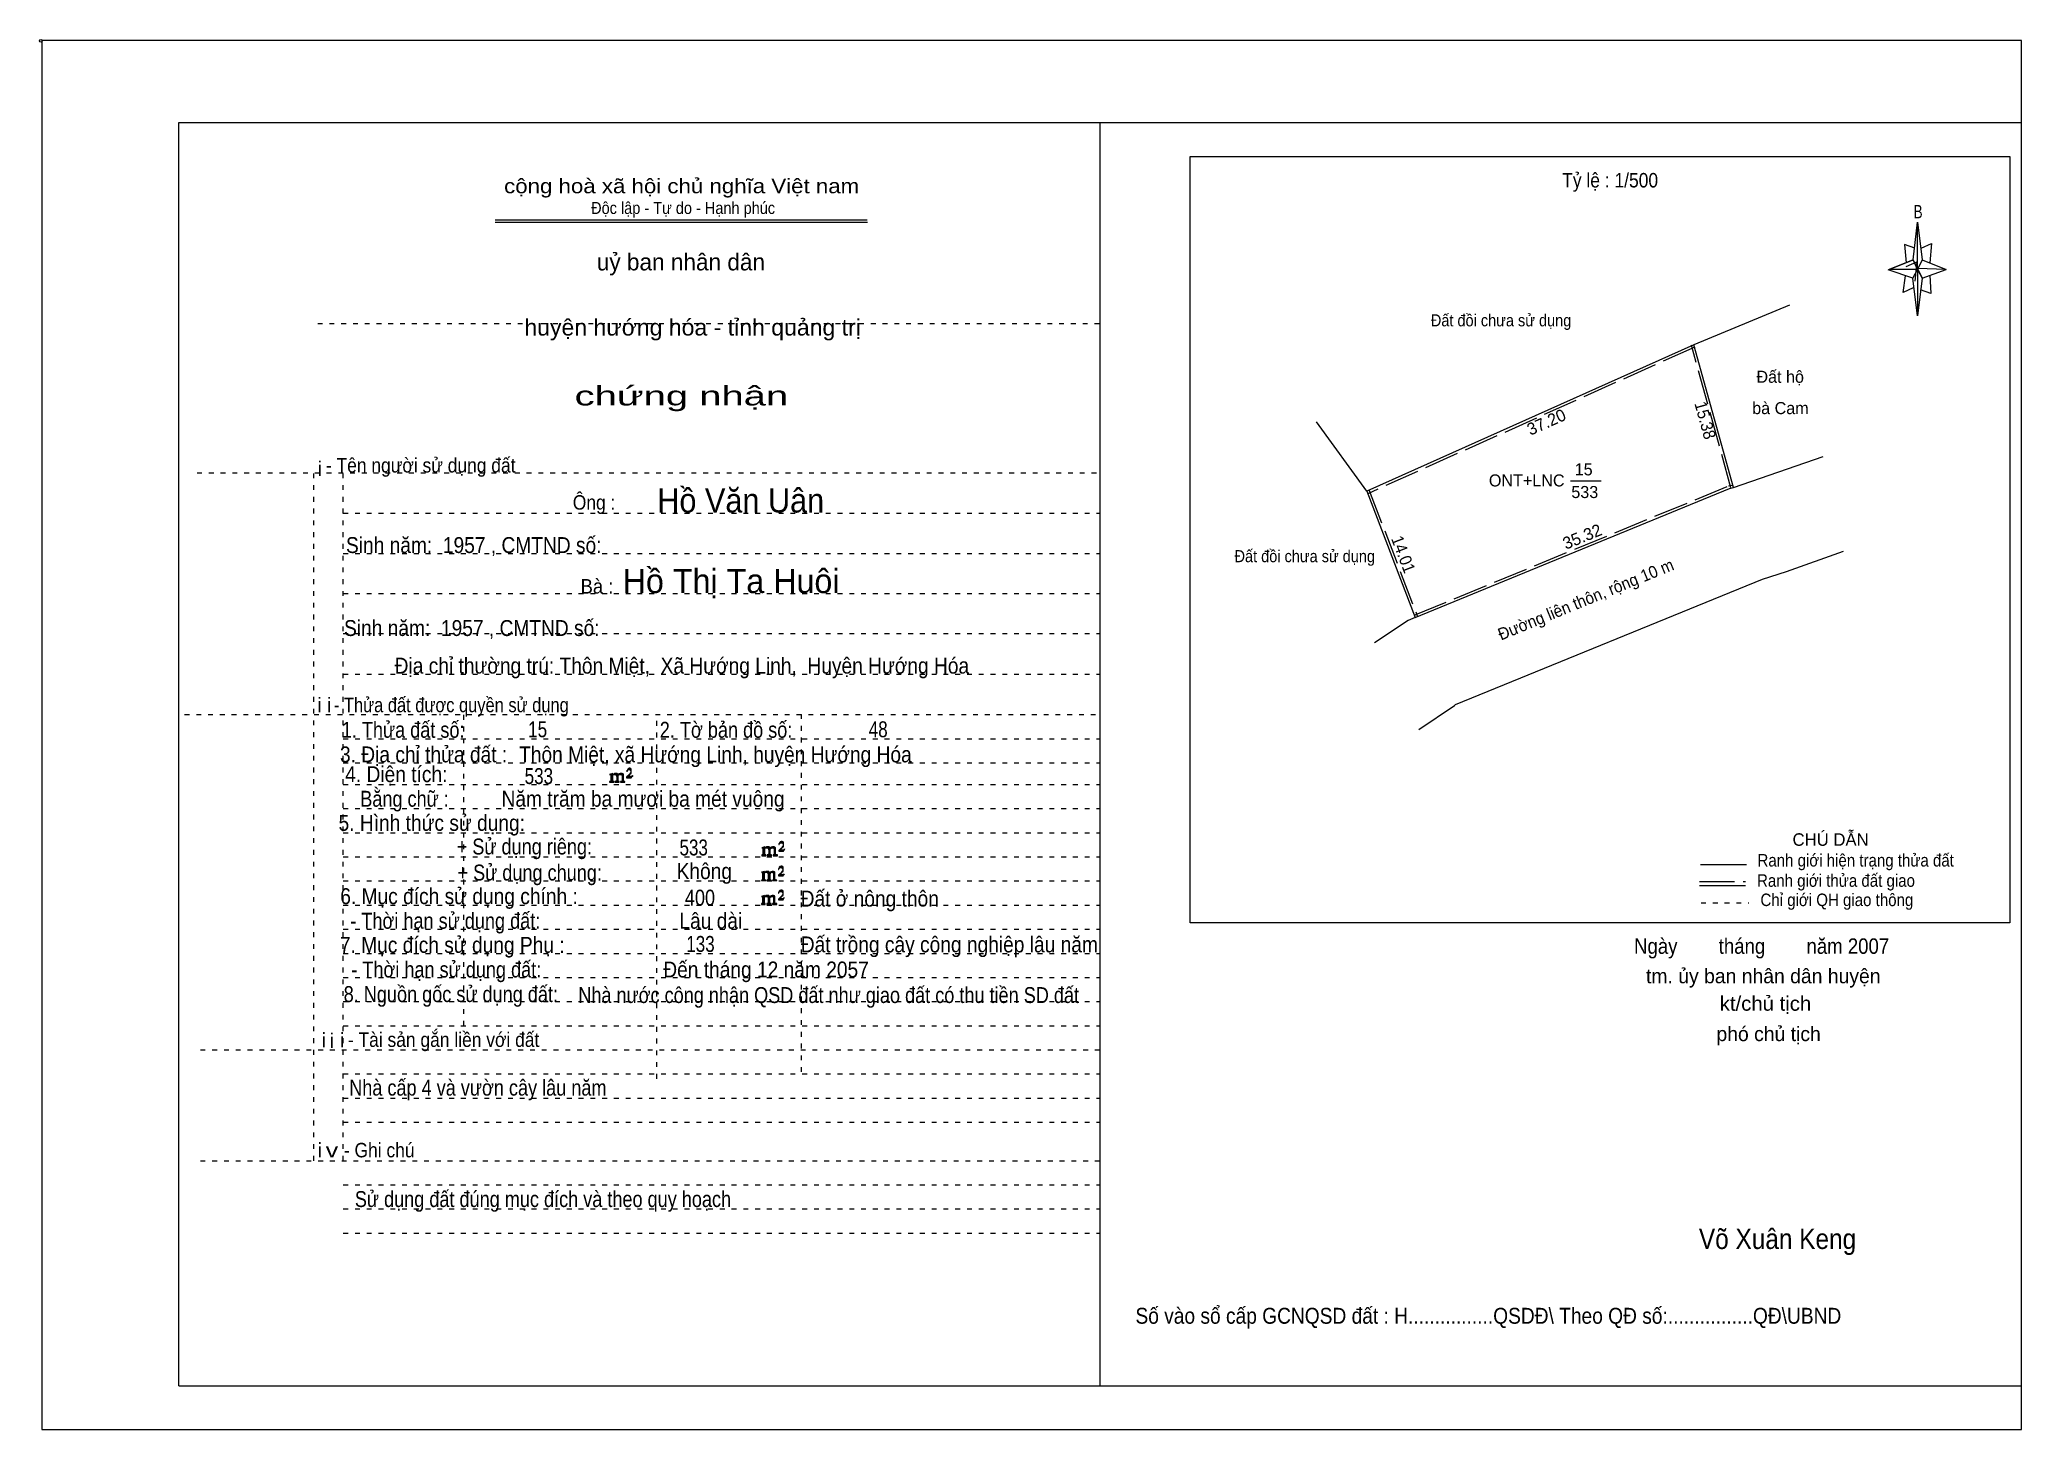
# Model space of a CAD drawing. Header units: centimetres. Extents: x -1.6 to 39.5, y -3.3 to 25.5.
import ezdxf
from ezdxf.enums import TextEntityAlignment as Align

# ---------------------------------------------------------------- set-up
doc = ezdxf.new("R2010")
doc.units = ezdxf.units.CM
doc.header["$LTSCALE"] = 0.12
doc.linetypes.add('DOTTED', pattern=[1.5, 0.3, -1.2])
doc.linetypes.add('LONG_DASHED', pattern=[7.5, 6, -1.5])
for name, color, linetype, lineweight in [('1', 7, 'DOTTED', 13), ('10', 7, 'Continuous', 13), ('13', 7, 'Continuous', 13), ('4', 7, 'Continuous', 13), ('5', 7, 'Continuous', 13), ('50', 7, 'Continuous', 13)]:
    doc.layers.add(name, color=color, linetype=linetype, lineweight=lineweight)
doc.layers.add('30', color=7, linetype='Continuous')

msp = doc.modelspace()

# ---------------------------------------------------------------- hatches: boundary and pattern name
at = {"layer": '50'}
for points in [[(10.27, 10.13), (10.27, 10.12), (10.27, 10.11), (10.25, 10.11), (10.24, 10.11), (10.24, 10.1), (10.33, 10.1), (10.33, 10.11), (10.32, 10.11), (10.31, 10.11), (10.31, 10.12), (10.31, 10.13), (10.31, 10.24), (10.31, 10.25), (10.32, 10.26), (10.34, 10.26), (10.35, 10.26), (10.36, 10.26), (10.37, 10.25), (10.39, 10.22), (10.39, 10.13), (10.37, 10.12), (10.37, 10.11), (10.36, 10.11), (10.35, 10.11), (10.35, 10.1), (10.44, 10.1), (10.44, 10.11), (10.43, 10.11), (10.42, 10.11), (10.42, 10.12), (10.42, 10.13), (10.42, 10.24), (10.44, 10.26), (10.45, 10.26), (10.46, 10.26), (10.49, 10.26), (10.49, 10.25), (10.5, 10.24), (10.5, 10.22), (10.5, 10.13), (10.5, 10.12), (10.49, 10.11), (10.49, 10.11), (10.47, 10.11), (10.47, 10.1), (10.56, 10.1), (10.56, 10.11), (10.55, 10.11), (10.54, 10.11), (10.53, 10.12), (10.53, 10.13), (10.53, 10.2), (10.53, 10.25), (10.53, 10.26), (10.52, 10.27), (10.5, 10.28), (10.47, 10.28), (10.46, 10.28), (10.44, 10.27), (10.41, 10.25), (10.41, 10.26), (10.4, 10.28), (10.39, 10.28), (10.37, 10.28), (10.35, 10.28), (10.34, 10.28), (10.32, 10.26), (10.31, 10.26), (10.31, 10.25), (10.31, 10.25), (10.31, 10.26), (10.31, 10.28), (10.24, 10.26), (10.24, 10.26), (10.25, 10.26), (10.27, 10.25), (10.27, 10.24), (10.27, 10.23)], [(10.69, 10.19), (10.72, 10.24), (10.72, 10.24), (10.71, 10.22), (10.69, 10.22), (10.68, 10.22), (10.63, 10.22), (10.66, 10.26), (10.67, 10.27), (10.69, 10.28), (10.69, 10.3), (10.69, 10.32), (10.69, 10.34), (10.69, 10.35), (10.69, 10.37), (10.68, 10.38), (10.67, 10.38), (10.66, 10.39), (10.65, 10.39), (10.63, 10.38), (10.63, 10.38), (10.62, 10.37), (10.61, 10.35), (10.59, 10.33), (10.61, 10.33), (10.61, 10.35), (10.62, 10.35), (10.63, 10.36), (10.65, 10.36), (10.66, 10.36), (10.67, 10.35), (10.68, 10.35), (10.68, 10.32), (10.68, 10.3), (10.66, 10.28), (10.66, 10.26), (10.65, 10.25), (10.59, 10.2), (10.59, 10.19)], [(13.42, 8.61), (13.42, 8.6), (13.42, 8.59), (13.41, 8.59), (13.4, 8.59), (13.4, 8.57), (13.48, 8.57), (13.48, 8.59), (13.47, 8.59), (13.46, 8.59), (13.46, 8.6), (13.46, 8.61), (13.46, 8.72), (13.46, 8.73), (13.47, 8.74), (13.5, 8.74), (13.51, 8.74), (13.52, 8.74), (13.53, 8.73), (13.54, 8.69), (13.54, 8.61), (13.53, 8.6), (13.53, 8.59), (13.52, 8.59), (13.51, 8.59), (13.51, 8.57), (13.6, 8.57), (13.6, 8.59), (13.58, 8.59), (13.57, 8.59), (13.57, 8.6), (13.57, 8.61), (13.57, 8.72), (13.6, 8.74), (13.61, 8.74), (13.62, 8.74), (13.64, 8.74), (13.64, 8.73), (13.65, 8.72), (13.65, 8.69), (13.65, 8.61), (13.65, 8.6), (13.64, 8.59), (13.64, 8.59), (13.63, 8.59), (13.63, 8.57), (13.72, 8.57), (13.72, 8.59), (13.7, 8.59), (13.69, 8.59), (13.68, 8.6), (13.68, 8.61), (13.68, 8.68), (13.68, 8.73), (13.68, 8.74), (13.67, 8.75), (13.65, 8.76), (13.63, 8.76), (13.62, 8.76), (13.6, 8.75), (13.56, 8.73), (13.56, 8.74), (13.55, 8.76), (13.54, 8.76), (13.53, 8.76), (13.51, 8.76), (13.5, 8.76), (13.47, 8.74), (13.46, 8.74), (13.46, 8.73), (13.46, 8.73), (13.46, 8.74), (13.46, 8.76), (13.4, 8.74), (13.4, 8.74), (13.41, 8.74), (13.42, 8.73), (13.42, 8.72), (13.42, 8.71)], [(13.85, 8.67), (13.87, 8.72), (13.87, 8.72), (13.86, 8.69), (13.85, 8.69), (13.84, 8.69), (13.78, 8.69), (13.82, 8.74), (13.83, 8.75), (13.85, 8.76), (13.85, 8.78), (13.85, 8.79), (13.85, 8.82), (13.85, 8.83), (13.85, 8.85), (13.84, 8.86), (13.83, 8.86), (13.82, 8.87), (13.8, 8.87), (13.78, 8.86), (13.78, 8.86), (13.77, 8.85), (13.76, 8.83), (13.75, 8.81), (13.76, 8.81), (13.76, 8.83), (13.77, 8.83), (13.78, 8.84), (13.8, 8.84), (13.82, 8.84), (13.83, 8.83), (13.84, 8.83), (13.84, 8.79), (13.84, 8.78), (13.82, 8.76), (13.82, 8.74), (13.8, 8.73), (13.75, 8.68), (13.75, 8.67)], [(13.41, 8.09), (13.41, 8.08), (13.41, 8.07), (13.4, 8.07), (13.39, 8.07), (13.39, 8.06), (13.48, 8.06), (13.48, 8.07), (13.47, 8.07), (13.45, 8.07), (13.45, 8.08), (13.45, 8.09), (13.45, 8.2), (13.45, 8.21), (13.47, 8.23), (13.49, 8.23), (13.5, 8.23), (13.51, 8.23), (13.52, 8.21), (13.53, 8.18), (13.53, 8.09), (13.52, 8.08), (13.52, 8.07), (13.51, 8.07), (13.5, 8.07), (13.5, 8.06), (13.59, 8.06), (13.59, 8.07), (13.58, 8.07), (13.57, 8.07), (13.57, 8.08), (13.57, 8.09), (13.57, 8.2), (13.59, 8.23), (13.6, 8.23), (13.61, 8.23), (13.63, 8.23), (13.63, 8.21), (13.64, 8.2), (13.64, 8.18), (13.64, 8.09), (13.64, 8.08), (13.63, 8.07), (13.63, 8.07), (13.62, 8.07), (13.62, 8.06), (13.71, 8.06), (13.71, 8.07), (13.7, 8.07), (13.69, 8.07), (13.67, 8.08), (13.67, 8.09), (13.67, 8.17), (13.67, 8.21), (13.67, 8.23), (13.66, 8.24), (13.64, 8.25), (13.62, 8.25), (13.61, 8.25), (13.59, 8.24), (13.55, 8.21), (13.55, 8.23), (13.54, 8.25), (13.53, 8.25), (13.52, 8.25), (13.5, 8.25), (13.49, 8.25), (13.47, 8.23), (13.45, 8.23), (13.45, 8.21), (13.45, 8.21), (13.45, 8.23), (13.45, 8.25), (13.39, 8.23), (13.39, 8.23), (13.4, 8.23), (13.41, 8.21), (13.41, 8.2), (13.41, 8.19)], [(13.84, 8.16), (13.86, 8.2), (13.86, 8.2), (13.85, 8.18), (13.84, 8.18), (13.83, 8.18), (13.77, 8.18), (13.81, 8.23), (13.82, 8.24), (13.84, 8.25), (13.84, 8.27), (13.84, 8.28), (13.84, 8.3), (13.84, 8.31), (13.84, 8.34), (13.83, 8.35), (13.82, 8.35), (13.81, 8.36), (13.8, 8.36), (13.77, 8.35), (13.77, 8.35), (13.76, 8.34), (13.75, 8.31), (13.74, 8.29), (13.75, 8.29), (13.75, 8.31), (13.76, 8.31), (13.77, 8.33), (13.8, 8.33), (13.81, 8.33), (13.82, 8.31), (13.83, 8.31), (13.83, 8.28), (13.83, 8.27), (13.81, 8.25), (13.81, 8.23), (13.8, 8.21), (13.74, 8.17), (13.74, 8.16)], [(13.84, 7.66), (13.86, 7.71), (13.86, 7.71), (13.85, 7.68), (13.84, 7.68), (13.83, 7.68), (13.77, 7.68), (13.81, 7.73), (13.82, 7.74), (13.84, 7.75), (13.84, 7.77), (13.84, 7.78), (13.84, 7.81), (13.84, 7.82), (13.84, 7.84), (13.83, 7.85), (13.82, 7.85), (13.81, 7.86), (13.79, 7.86), (13.77, 7.85), (13.77, 7.85), (13.76, 7.84), (13.75, 7.82), (13.74, 7.8), (13.75, 7.8), (13.75, 7.82), (13.76, 7.82), (13.77, 7.83), (13.79, 7.83), (13.81, 7.83), (13.82, 7.82), (13.83, 7.82), (13.83, 7.78), (13.83, 7.77), (13.81, 7.75), (13.81, 7.73), (13.79, 7.72), (13.74, 7.67), (13.74, 7.66)], [(13.41, 7.6), (13.41, 7.59), (13.41, 7.58), (13.4, 7.58), (13.39, 7.58), (13.39, 7.56), (13.47, 7.56), (13.47, 7.58), (13.46, 7.58), (13.45, 7.58), (13.45, 7.59), (13.45, 7.6), (13.45, 7.71), (13.45, 7.72), (13.46, 7.73), (13.49, 7.73), (13.5, 7.73), (13.51, 7.73), (13.52, 7.72), (13.53, 7.68), (13.53, 7.6), (13.52, 7.59), (13.52, 7.58), (13.51, 7.58), (13.5, 7.58), (13.5, 7.56), (13.59, 7.56), (13.59, 7.58), (13.57, 7.58), (13.56, 7.58), (13.56, 7.59), (13.56, 7.6), (13.56, 7.71), (13.59, 7.73), (13.6, 7.73), (13.61, 7.73), (13.63, 7.73), (13.63, 7.72), (13.64, 7.71), (13.64, 7.68), (13.64, 7.6), (13.64, 7.59), (13.63, 7.58), (13.63, 7.58), (13.62, 7.58), (13.62, 7.56), (13.71, 7.56), (13.71, 7.58), (13.69, 7.58), (13.68, 7.58), (13.67, 7.59), (13.67, 7.6), (13.67, 7.67), (13.67, 7.72), (13.67, 7.73), (13.66, 7.74), (13.64, 7.75), (13.62, 7.75), (13.61, 7.75), (13.59, 7.74), (13.55, 7.72), (13.55, 7.73), (13.54, 7.75), (13.53, 7.75), (13.52, 7.75), (13.5, 7.75), (13.49, 7.75), (13.46, 7.73), (13.45, 7.73), (13.45, 7.72), (13.45, 7.72), (13.45, 7.73), (13.45, 7.75), (13.39, 7.73), (13.39, 7.73), (13.4, 7.73), (13.41, 7.72), (13.41, 7.71), (13.41, 7.7)]]:
    msp.add_hatch(color=256, dxfattribs=at).paths.add_polyline_path(points)

# ---------------------------------------------------------------- linework, layer by layer
at = {"layer": '1', "linetype": 'Continuous'}
for p, q in [((1.31, -2.42), (1.31, 23.78)), ((1.31, 23.78), (39.51, 23.78)), ((20.41, -2.42), (20.41, 23.78)), ((39.51, -2.42), (39.51, 23.78)), ((7.87, 21.76), (15.58, 21.76)), ((7.87, 21.71), (15.59, 21.71)), ((37.26, 20.55), (36.75, 20.72)), ((1.31, -2.42), (39.51, -2.42))]:
    msp.add_line(p, q, dxfattribs=at)
at = {"layer": '1'}
for p, q in [((4.19, 19.61), (20.41, 19.61)), ((1.69, 16.51), (20.41, 16.51)), ((4.11, 2.25), (4.11, 16.51)), ((4.72, 2.25), (4.72, 16.51)), ((4.72, 15.68), (20.41, 15.68)), ((4.72, 14.84), (20.41, 14.84)), ((4.72, 14.01), (20.41, 14.01)), ((4.72, 13.18), (20.41, 13.18)), ((4.72, 12.34), (20.41, 12.34)), ((1.43, 11.5), (20.41, 11.5)), ((7.22, 5.05), (7.22, 11.5)), ((11.22, 3.95), (11.22, 11.5)), ((14.22, 4.09), (14.22, 11.5)), ((4.72, 11), (20.41, 11)), ((4.72, 10.5), (20.41, 10.5)), ((4.72, 10.05), (20.41, 10.05)), ((4.72, 9.55), (20.41, 9.55)), ((4.72, 9.05), (20.41, 9.05)), ((4.72, 8.55), (20.41, 8.55)), ((4.72, 8.05), (20.41, 8.05)), ((4.72, 7.55), (20.41, 7.55)), ((4.72, 7.05), (20.41, 7.05)), ((4.72, 6.55), (20.41, 6.55)), ((4.72, 6.05), (20.41, 6.05)), ((4.72, 5.55), (20.41, 5.55)), ((4.72, 5.05), (20.41, 5.05)), ((1.76, 4.55), (20.41, 4.55)), ((4.72, 4.05), (20.41, 4.05)), ((4.72, 3.55), (20.41, 3.55)), ((4.72, 3.05), (20.41, 3.05)), ((1.76, 2.25), (20.41, 2.25)), ((4.72, 1.75), (20.41, 1.75)), ((4.72, 1.25), (20.41, 1.25)), ((4.72, 0.75), (20.41, 0.75))]:
    msp.add_line(p, q, dxfattribs=at)
at = {"layer": '1', "linetype": 'Continuous'}
msp.add_lwpolyline([(-1.53, -3.32), (39.51, -3.32), (39.51, 25.48), (-1.53, 25.48)], close=True, dxfattribs=at)
msp.add_lwpolyline([(37.27, 20.35), (37.06, 20.25), (37.11, 20.6)], dxfattribs=at)
at = {"layer": '10'}
for p, q in [((34.7, 19.99), (32.72, 19.17)), ((25.94, 16.13), (24.9, 17.57)), ((33.54, 16.21), (35.4, 16.85)), ((25.94, 16.13), (26.94, 13.51)), ((34.64, 14.47), (35.82, 14.89))]:
    msp.add_line(p, q, dxfattribs=at)
at = {"layer": '10', "linetype": 'LONG_DASHED'}
for p, q in [((32.74, 19.12), (25.96, 16.08)), ((33.49, 16.2), (32.67, 19.16)), ((25.99, 16.15), (26.99, 13.53))]:
    msp.add_line(p, q, dxfattribs=at)
at = {"layer": '10'}
for points in [[(33.54, 16.21), (32.72, 19.17), (25.94, 16.13)], [(26.94, 13.51), (33.46, 16.19), (33.54, 16.21)], [(27.78, 11.71), (34.14, 14.31), (34.64, 14.47)], [(26.94, 13.51), (26.8, 13.45), (26.1, 12.99)], [(27.02, 11.19), (27.76, 11.69), (27.78, 11.71)]]:
    msp.add_lwpolyline(points, dxfattribs=at)
at = {"layer": '10', "linetype": 'LONG_DASHED'}
msp.add_lwpolyline([(26.92, 13.56), (33.44, 16.24), (33.53, 16.26)], dxfattribs=at)
at = {"layer": '13'}
msp.add_line((30.16, 16.35), (30.8, 16.35), dxfattribs=at)
at = {"layer": '4'}
for p, q in [((32.86, 8.39), (33.81, 8.39)), ((32.84, 7.96), (33.79, 7.96))]:
    msp.add_line(p, q, dxfattribs=at)
at = {"layer": '4', "linetype": 'LONG_DASHED'}
msp.add_line((32.84, 8.04), (33.79, 8.04), dxfattribs=at)
at = {"layer": '4', "linetype": 'DOTTED'}
msp.add_line((32.87, 7.6), (33.86, 7.6), dxfattribs=at)
at = {"layer": '4'}
msp.add_lwpolyline([(22.28, 23.07), (39.27, 23.07), (39.27, 7.18), (22.28, 7.18)], close=True, dxfattribs=at)
msp.add_circle((-1.55, 25.47), 0.025, dxfattribs=at)
at = {"layer": '5'}
for p, q in [((37.27, 20.93), (37.36, 21.71)), ((37.45, 20.55), (37.36, 19.77)), ((37.45, 20.93), (37.95, 20.73)), ((37.61, 20.61), (37.63, 20.23)), ((37.63, 20.23), (37.42, 20.31))]:
    msp.add_line(p, q, dxfattribs=at)
for points in [[(37.36, 21.71), (37.45, 20.93), (37.36, 20.73)], [(37.36, 20.73), (36.77, 20.73), (37.27, 20.93), (37.45, 20.55), (37.95, 20.73), (37.36, 20.75)], [(37.36, 20.73), (37.36, 19.77), (37.26, 20.55)]]:
    msp.add_lwpolyline(points, close=True, dxfattribs=at)
for points in [[(37.3, 21.17), (37.09, 21.25), (37.12, 20.87)], [(37.43, 21.17), (37.65, 21.27), (37.61, 20.87)], [(37.36, 20.73), (37.27, 20.93), (36.77, 20.73)], [(37.12, 20.79), (37.34, 20.89), (37.3, 20.49)], [(37.36, 20.73), (37.45, 20.55), (37.95, 20.73)]]:
    msp.add_lwpolyline(points, dxfattribs=at)
at = {"layer": '50'}
for points in [[(10.27, 10.13), (10.27, 10.12), (10.27, 10.11), (10.25, 10.11), (10.24, 10.11), (10.24, 10.1), (10.33, 10.1), (10.33, 10.11), (10.32, 10.11), (10.31, 10.11), (10.31, 10.12), (10.31, 10.13), (10.31, 10.24), (10.31, 10.25), (10.32, 10.26), (10.34, 10.26), (10.35, 10.26), (10.36, 10.26), (10.37, 10.25), (10.39, 10.22), (10.39, 10.13), (10.37, 10.12), (10.37, 10.11), (10.36, 10.11), (10.35, 10.11), (10.35, 10.1), (10.44, 10.1), (10.44, 10.11), (10.43, 10.11), (10.42, 10.11), (10.42, 10.12), (10.42, 10.13), (10.42, 10.24), (10.44, 10.26), (10.45, 10.26), (10.46, 10.26), (10.49, 10.26), (10.49, 10.25), (10.5, 10.24), (10.5, 10.22), (10.5, 10.13), (10.5, 10.12), (10.49, 10.11), (10.49, 10.11), (10.47, 10.11), (10.47, 10.1), (10.56, 10.1), (10.56, 10.11), (10.55, 10.11), (10.54, 10.11), (10.53, 10.12), (10.53, 10.13), (10.53, 10.2), (10.53, 10.25), (10.53, 10.26), (10.52, 10.27), (10.5, 10.28), (10.47, 10.28), (10.46, 10.28), (10.44, 10.27), (10.41, 10.25), (10.41, 10.26), (10.4, 10.28), (10.39, 10.28), (10.37, 10.28), (10.35, 10.28), (10.34, 10.28), (10.32, 10.26), (10.31, 10.26), (10.31, 10.25), (10.31, 10.25), (10.31, 10.26), (10.31, 10.28), (10.24, 10.26), (10.24, 10.26), (10.25, 10.26), (10.27, 10.25), (10.27, 10.24), (10.27, 10.23)], [(10.69, 10.19), (10.72, 10.24), (10.72, 10.24), (10.71, 10.22), (10.69, 10.22), (10.68, 10.22), (10.63, 10.22), (10.66, 10.26), (10.67, 10.27), (10.69, 10.28), (10.69, 10.3), (10.69, 10.32), (10.69, 10.34), (10.69, 10.35), (10.69, 10.37), (10.68, 10.38), (10.67, 10.38), (10.66, 10.39), (10.65, 10.39), (10.63, 10.38), (10.63, 10.38), (10.62, 10.37), (10.61, 10.35), (10.59, 10.33), (10.61, 10.33), (10.61, 10.35), (10.62, 10.35), (10.63, 10.36), (10.65, 10.36), (10.66, 10.36), (10.67, 10.35), (10.68, 10.35), (10.68, 10.32), (10.68, 10.3), (10.66, 10.28), (10.66, 10.26), (10.65, 10.25), (10.59, 10.2), (10.59, 10.19)], [(13.42, 8.61), (13.42, 8.6), (13.42, 8.59), (13.41, 8.59), (13.4, 8.59), (13.4, 8.57), (13.48, 8.57), (13.48, 8.59), (13.47, 8.59), (13.46, 8.59), (13.46, 8.6), (13.46, 8.61), (13.46, 8.72), (13.46, 8.73), (13.47, 8.74), (13.5, 8.74), (13.51, 8.74), (13.52, 8.74), (13.53, 8.73), (13.54, 8.69), (13.54, 8.61), (13.53, 8.6), (13.53, 8.59), (13.52, 8.59), (13.51, 8.59), (13.51, 8.57), (13.6, 8.57), (13.6, 8.59), (13.58, 8.59), (13.57, 8.59), (13.57, 8.6), (13.57, 8.61), (13.57, 8.72), (13.6, 8.74), (13.61, 8.74), (13.62, 8.74), (13.64, 8.74), (13.64, 8.73), (13.65, 8.72), (13.65, 8.69), (13.65, 8.61), (13.65, 8.6), (13.64, 8.59), (13.64, 8.59), (13.63, 8.59), (13.63, 8.57), (13.72, 8.57), (13.72, 8.59), (13.7, 8.59), (13.69, 8.59), (13.68, 8.6), (13.68, 8.61), (13.68, 8.68), (13.68, 8.73), (13.68, 8.74), (13.67, 8.75), (13.65, 8.76), (13.63, 8.76), (13.62, 8.76), (13.6, 8.75), (13.56, 8.73), (13.56, 8.74), (13.55, 8.76), (13.54, 8.76), (13.53, 8.76), (13.51, 8.76), (13.5, 8.76), (13.47, 8.74), (13.46, 8.74), (13.46, 8.73), (13.46, 8.73), (13.46, 8.74), (13.46, 8.76), (13.4, 8.74), (13.4, 8.74), (13.41, 8.74), (13.42, 8.73), (13.42, 8.72), (13.42, 8.71)], [(13.85, 8.67), (13.87, 8.72), (13.87, 8.72), (13.86, 8.69), (13.85, 8.69), (13.84, 8.69), (13.78, 8.69), (13.82, 8.74), (13.83, 8.75), (13.85, 8.76), (13.85, 8.78), (13.85, 8.79), (13.85, 8.82), (13.85, 8.83), (13.85, 8.85), (13.84, 8.86), (13.83, 8.86), (13.82, 8.87), (13.8, 8.87), (13.78, 8.86), (13.78, 8.86), (13.77, 8.85), (13.76, 8.83), (13.75, 8.81), (13.76, 8.81), (13.76, 8.83), (13.77, 8.83), (13.78, 8.84), (13.8, 8.84), (13.82, 8.84), (13.83, 8.83), (13.84, 8.83), (13.84, 8.79), (13.84, 8.78), (13.82, 8.76), (13.82, 8.74), (13.8, 8.73), (13.75, 8.68), (13.75, 8.67)], [(13.41, 8.09), (13.41, 8.08), (13.41, 8.07), (13.4, 8.07), (13.39, 8.07), (13.39, 8.06), (13.48, 8.06), (13.48, 8.07), (13.47, 8.07), (13.45, 8.07), (13.45, 8.08), (13.45, 8.09), (13.45, 8.2), (13.45, 8.21), (13.47, 8.23), (13.49, 8.23), (13.5, 8.23), (13.51, 8.23), (13.52, 8.21), (13.53, 8.18), (13.53, 8.09), (13.52, 8.08), (13.52, 8.07), (13.51, 8.07), (13.5, 8.07), (13.5, 8.06), (13.59, 8.06), (13.59, 8.07), (13.58, 8.07), (13.57, 8.07), (13.57, 8.08), (13.57, 8.09), (13.57, 8.2), (13.59, 8.23), (13.6, 8.23), (13.61, 8.23), (13.63, 8.23), (13.63, 8.21), (13.64, 8.2), (13.64, 8.18), (13.64, 8.09), (13.64, 8.08), (13.63, 8.07), (13.63, 8.07), (13.62, 8.07), (13.62, 8.06), (13.71, 8.06), (13.71, 8.07), (13.7, 8.07), (13.69, 8.07), (13.67, 8.08), (13.67, 8.09), (13.67, 8.17), (13.67, 8.21), (13.67, 8.23), (13.66, 8.24), (13.64, 8.25), (13.62, 8.25), (13.61, 8.25), (13.59, 8.24), (13.55, 8.21), (13.55, 8.23), (13.54, 8.25), (13.53, 8.25), (13.52, 8.25), (13.5, 8.25), (13.49, 8.25), (13.47, 8.23), (13.45, 8.23), (13.45, 8.21), (13.45, 8.21), (13.45, 8.23), (13.45, 8.25), (13.39, 8.23), (13.39, 8.23), (13.4, 8.23), (13.41, 8.21), (13.41, 8.2), (13.41, 8.19)], [(13.84, 8.16), (13.86, 8.2), (13.86, 8.2), (13.85, 8.18), (13.84, 8.18), (13.83, 8.18), (13.77, 8.18), (13.81, 8.23), (13.82, 8.24), (13.84, 8.25), (13.84, 8.27), (13.84, 8.28), (13.84, 8.3), (13.84, 8.31), (13.84, 8.34), (13.83, 8.35), (13.82, 8.35), (13.81, 8.36), (13.8, 8.36), (13.77, 8.35), (13.77, 8.35), (13.76, 8.34), (13.75, 8.31), (13.74, 8.29), (13.75, 8.29), (13.75, 8.31), (13.76, 8.31), (13.77, 8.33), (13.8, 8.33), (13.81, 8.33), (13.82, 8.31), (13.83, 8.31), (13.83, 8.28), (13.83, 8.27), (13.81, 8.25), (13.81, 8.23), (13.8, 8.21), (13.74, 8.17), (13.74, 8.16)], [(13.84, 7.66), (13.86, 7.71), (13.86, 7.71), (13.85, 7.68), (13.84, 7.68), (13.83, 7.68), (13.77, 7.68), (13.81, 7.73), (13.82, 7.74), (13.84, 7.75), (13.84, 7.77), (13.84, 7.78), (13.84, 7.81), (13.84, 7.82), (13.84, 7.84), (13.83, 7.85), (13.82, 7.85), (13.81, 7.86), (13.79, 7.86), (13.77, 7.85), (13.77, 7.85), (13.76, 7.84), (13.75, 7.82), (13.74, 7.8), (13.75, 7.8), (13.75, 7.82), (13.76, 7.82), (13.77, 7.83), (13.79, 7.83), (13.81, 7.83), (13.82, 7.82), (13.83, 7.82), (13.83, 7.78), (13.83, 7.77), (13.81, 7.75), (13.81, 7.73), (13.79, 7.72), (13.74, 7.67), (13.74, 7.66)], [(13.41, 7.6), (13.41, 7.59), (13.41, 7.58), (13.4, 7.58), (13.39, 7.58), (13.39, 7.56), (13.47, 7.56), (13.47, 7.58), (13.46, 7.58), (13.45, 7.58), (13.45, 7.59), (13.45, 7.6), (13.45, 7.71), (13.45, 7.72), (13.46, 7.73), (13.49, 7.73), (13.5, 7.73), (13.51, 7.73), (13.52, 7.72), (13.53, 7.68), (13.53, 7.6), (13.52, 7.59), (13.52, 7.58), (13.51, 7.58), (13.5, 7.58), (13.5, 7.56), (13.59, 7.56), (13.59, 7.58), (13.57, 7.58), (13.56, 7.58), (13.56, 7.59), (13.56, 7.6), (13.56, 7.71), (13.59, 7.73), (13.6, 7.73), (13.61, 7.73), (13.63, 7.73), (13.63, 7.72), (13.64, 7.71), (13.64, 7.68), (13.64, 7.6), (13.64, 7.59), (13.63, 7.58), (13.63, 7.58), (13.62, 7.58), (13.62, 7.56), (13.71, 7.56), (13.71, 7.58), (13.69, 7.58), (13.68, 7.58), (13.67, 7.59), (13.67, 7.6), (13.67, 7.67), (13.67, 7.72), (13.67, 7.73), (13.66, 7.74), (13.64, 7.75), (13.62, 7.75), (13.61, 7.75), (13.59, 7.74), (13.55, 7.72), (13.55, 7.73), (13.54, 7.75), (13.53, 7.75), (13.52, 7.75), (13.5, 7.75), (13.49, 7.75), (13.46, 7.73), (13.45, 7.73), (13.45, 7.72), (13.45, 7.72), (13.45, 7.73), (13.45, 7.75), (13.39, 7.73), (13.39, 7.73), (13.4, 7.73), (13.41, 7.72), (13.41, 7.71), (13.41, 7.7)]]:
    msp.add_lwpolyline(points, close=True, dxfattribs=at)

# ---------------------------------------------------------------- texts
at = {"layer": '1'}
for s, height, width, p in [('cộng hoà xã hội chủ nghĩa Việt nam', 0.3, 1.15, (11.735, 22.31)), ('Độc lập - Tự do - Hạnh phúc', 0.25, 0.9, (11.765, 21.88)), ('chứng nhận', 0.4, 1.55, (11.73, 17.91)), ('- Tên người sử dụng đất', 0.3, 0.9, (6.325, 16.52)), ('- Thửa đất được quyền sử dụng', 0.3, 0.85, (6.96, 11.55)), ('- Tài sản gắn liền với đất ', 0.3, 0.9, (6.85, 4.61)), ('v', 0.3, 1.3, (4.485, 2.32)), ('- Ghi chú', 0.3, 0.9, (5.465, 2.32))]:
    msp.add_text(s, height=height, dxfattribs=dict(at, width=width)).set_placement(p, align=Align.CENTER)
for s, height, p in [('uỷ ban nhân dân', 0.35, (11.72, 20.71)), ('i', 0.3, (4.235, 16.45)), ('i', 0.3, (4.225, 11.55)), ('i', 0.3, (4.425, 11.55)), ('i', 0.3, (4.315, 4.6)), ('i', 0.3, (4.485, 4.59)), ('i', 0.3, (4.695, 4.6)), ('i', 0.3, (4.235, 2.32))]:
    msp.add_text(s, height=height, dxfattribs=at).set_placement(p, align=Align.CENTER)
at = {"layer": '10'}
for s, height, width, p in [('Tỷ lệ : 1/500', 0.3, 0.9, (30.985, 22.43)), ('Đất đồi chưa sử dụng ', 0.25, 0.9, (28.765, 19.55)), ('Hồ Văn Uân', 0.5, 0.95, (12.96, 15.69)), ('Đất đồi chưa sử dụng ', 0.25, 0.9, (24.695, 14.66)), ('Võ Xuân Keng', 0.42, 0.9, (34.455, 0.42))]:
    msp.add_text(s, height=height, dxfattribs=dict(at, width=width)).set_placement(p, align=Align.CENTER)
for s, height, p in [('Đất hộ', 0.25, (34.51, 18.38)), ('bà Cam', 0.25, (34.515, 17.73)), ('Hồ Thị Ta Huôi', 0.5, (12.76, 14.02))]:
    msp.add_text(s, height=height, dxfattribs=at).set_placement(p, align=Align.CENTER)
msp.add_text('ONT+LNC', height=0.25, dxfattribs=at).set_placement((30.04, 16.23), align=Align.RIGHT)
for s, p in [('15', (30.25, 16.46)), ('533', (30.18, 15.99))]:
    msp.add_text(s, height=0.25, dxfattribs=at).set_placement(p)
at = {"layer": '10', "width": 0.95}
msp.add_text('Đường liên thôn, rộng 10 m ', height=0.25, rotation=22.235, dxfattribs=at).set_placement((30.568, 13.789), align=Align.CENTER)
at = {"layer": '30'}
for s, rotation, p in [('37.20', 24.167, (29.714, 17.452)), ('35.32', 22.244, (30.453, 15.076))]:
    msp.add_text(s, height=0.25, rotation=rotation, dxfattribs=at).set_placement(p, align=Align.CENTER)
at = {"layer": '30', "width": 0.95}
for s, rotation, p in [('15.38', 285.536, (32.836, 17.569)), ('14.01', 290.829, (26.581, 14.779))]:
    msp.add_text(s, height=0.25, rotation=rotation, dxfattribs=at).set_placement(p, align=Align.CENTER)
at = {"layer": '4'}
msp.add_text('CHÚ DẪN', height=0.2591, dxfattribs=at).set_placement((35.555, 8.78), align=Align.CENTER)
at = {"layer": '4', "width": 0.9}
for s, p in [('Ranh giới hiện trạng thửa đất', (36.075, 8.35)), ('Ranh giới thửa đất giao ', (35.71, 7.93)), ('Chỉ giới QH giao thông', (35.685, 7.53))]:
    msp.add_text(s, height=0.2591, dxfattribs=at).set_placement(p, align=Align.CENTER)
at = {"layer": '5', "width": 0.75}
msp.add_text('B', height=0.276, dxfattribs=at).set_placement((37.37, 21.79), align=Align.CENTER)
at = {"layer": '50'}
for s, height, width, p in [('  huyện hướng hóa - tỉnh quảng trị', 0.34, 1.05, (11.83, 19.36)), ('Ông :', 0.3, 0.9, (9.92, 15.75)), ('Sinh năm:  1957 , CMTND số: ', 0.33, 0.9, (7.48, 14.85)), ('Bà :', 0.3, 0.95, (9.98, 14.01)), ('Sinh năm:  1957 , CMTND số: ', 0.33, 0.9, (7.44, 13.13)), ('Địa chỉ thường trú: Thôn Miệt,  Xã Hướng Linh,  Huyện Hướng Hóa', 0.33, 0.9, (11.74, 12.35)), ('1. Thửa đất số:  ', 0.33, 0.85, (6.065, 11.02)), ('15', 0.33, 0.8, (8.75, 11.03)), ('2. Tờ bản đồ số:  ', 0.33, 0.85, (12.76, 11.02)), ('48', 0.33, 0.8, (15.81, 11.03)), ('3. Địa chỉ thửa đất : ', 0.33, 0.9, (6.44, 10.51)), ('Thôn Miệt, xã Hướng Linh, huyện Hướng Hóa', 0.33, 0.9, (12.435, 10.51)), ('4. Diện tích: ', 0.33, 0.9, (5.875, 10.1)), ('533', 0.33, 0.8, (8.775, 10.06)), ('Bằng chữ :', 0.33, 0.85, (5.99, 9.59)), ('Năm trăm ba mươi ba mét vuông', 0.33, 0.9, (10.935, 9.59)), ('5. Hình thức sử dụng:', 0.33, 0.9, (6.555, 9.09)), ('+ Sử dụng riêng:', 0.33, 0.85, (8.475, 8.6)), ('533', 0.33, 0.8, (11.985, 8.58)), ('+ Sử dụng chung:', 0.33, 0.85, (8.585, 8.06)), ('Không', 0.33, 0.9, (12.205, 8.09)), ('6. Mục đích sử dụng chính :', 0.33, 0.9, (7.12, 7.57)), ('400', 0.33, 0.85, (12.115, 7.54)), ('Đất ở nông thôn', 0.33, 0.9, (15.635, 7.52)), ('- Thời hạn sử dụng đất:', 0.33, 0.85, (6.835, 7.06)), ('Lâu dài', 0.33, 0.9, (12.34, 7.06)), ('7. Mục đích sử dụng Phụ :', 0.33, 0.9, (6.98, 6.56)), ('133', 0.33, 0.8, (12.125, 6.58)), ('Đất trồng cây công nghiệp lâu năm', 0.33, 0.9, (17.285, 6.57)), ('Ngày        tháng        năm 2007', 0.32, 0.9, (34.125, 6.54)), ('- Thời hạn sử dụng đất:', 0.33, 0.85, (6.855, 6.05)), ('Đến tháng 12 năm 2057', 0.33, 0.9, (13.485, 6.05)), ('8. Nguồn gốc sử dụng đất:', 0.33, 0.85, (6.95, 5.54)), ('Nhà nước công nhận QSD đất như giao đất có thu tiền SD đất ', 0.33, 0.85, (14.835, 5.52)), ('kt/chủ tịch', 0.3, 1.05, (34.205, 5.36)), ('Nhà cấp 4 và vườn cây lâu năm', 0.33, 0.85, (7.51, 3.6)), ('Sử dụng đất đúng mục đích và theo quy hoạch', 0.33, 0.85, (8.86, 1.29)), ('Số vào sổ cấp GCNQSD đất : H................QSDĐ\\ Theo QĐ số:................QĐ\\UBND', 0.33, 0.9, (28.46, -1.13))]:
    msp.add_text(s, height=height, dxfattribs=dict(at, width=width)).set_placement(p, align=Align.CENTER)
for s, p in [('tm. ủy ban nhân dân huyện ', (34.215, 5.93)), ('phó chủ tịch', (34.27, 4.73))]:
    msp.add_text(s, height=0.3, dxfattribs=at).set_placement(p, align=Align.CENTER)

doc.saveas('drawing.dxf')
